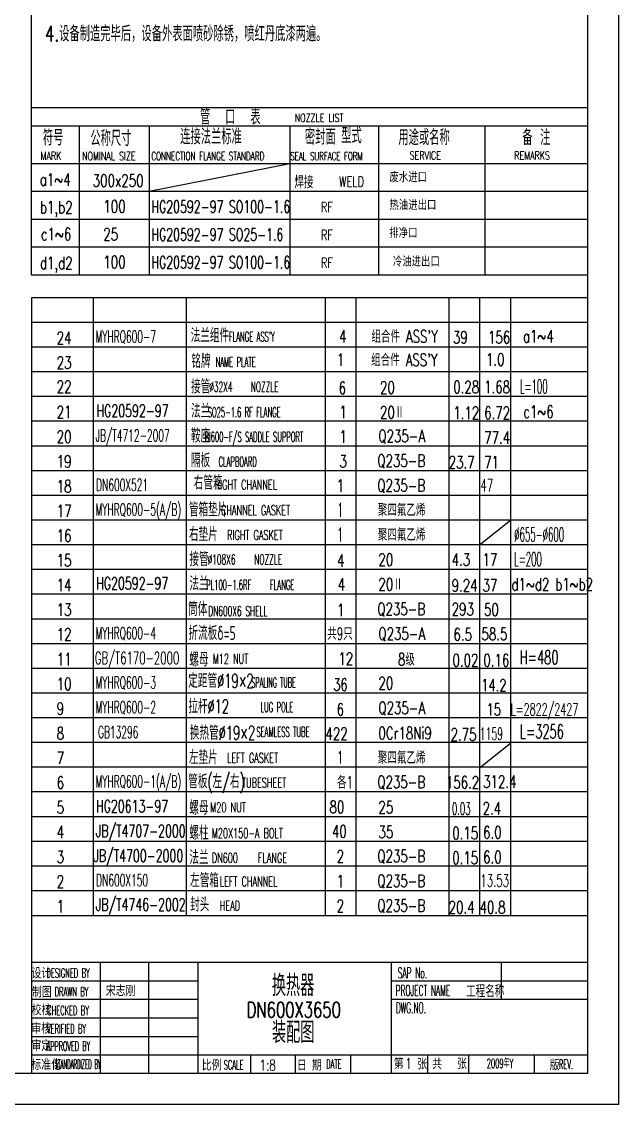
# Model space of a CAD drawing. Header units: millimetres. Extents: x -488296 to -479566, y 284705 to 289457.
# Drawn here: x -481110 to -479566, y 284705 to 287509 of the extents above; entities that cross this region are included whole.
import ezdxf
from ezdxf.enums import TextEntityAlignment as Align

# ---------------------------------------------------------------- set-up
doc = ezdxf.new("R2010")
doc.units = ezdxf.units.MM
for name, color, linetype in [('CDR_DIM', 7, 'Continuous'), ('CDR_DWG1', 4, 'Continuous'), ('CDR_TEXT', 2, 'Continuous')]:
    doc.layers.add(name, color=color, linetype=linetype)
doc.styles.add('HZ', font='ROMANS.shx', dxfattribs={"width": 0.7, "height": 32, "bigfont": 'HZ.shx'})
doc.styles.add('ROMANC', font='romanc', dxfattribs={"width": 0.7, "height": 3})
doc.styles.add('ROMANS', font='ROMANS', dxfattribs={"width": 0.7, "height": 3})

# ---------------------------------------------------------------- blocks, each defined once
blk = doc.blocks.new('MLF')
blk.add_line((180, 8), (0, 8))
at = {"color": 4}
for p, q in [((0, 8), (0, 0)), ((20, 8), (20, 0)), ((50, 8), (50, 0)), ((95, 8), (95, 0)), ((105, 8), (105, 0)), ((135, 8), (135, 0)), ((145, 8), (145, 0)), ((155, 8), (155, 0))]:
    blk.add_line(p, q, dxfattribs=at)

msp = doc.modelspace()

# ---------------------------------------------------------------- linework, layer by layer
at = {"color": 4, "linetype": 'Continuous'}
for p, q in [((-480961.28, 287239.9), (-480961.28, 286854.03)), ((-480780.55, 287239.9), (-480780.55, 286854.03)), ((-480416.62, 287239.9), (-480416.62, 286854.03)), ((-479911.53, 287239.9), (-479911.53, 286854.03)), ((-481085.05, 285194.2), (-479645.72, 285194.2)), ((-481085.05, 285194.2), (-481085.05, 284785.2)), ((-481085.05, 285194.2), (-479645.72, 285194.2)), ((-481085.05, 285194.2), (-479645.72, 285194.2)), ((-481085.05, 285194.2), (-479645.72, 285194.2)), ((-481085.05, 285194.2), (-479645.72, 285194.2)), ((-481085.05, 285194.2), (-479645.72, 285194.2)), ((-481085.05, 285194.2), (-479645.72, 285194.2)), ((-481085.05, 285073.23), (-479645.72, 285073.23)), ((-480906.51, 284785.2), (-480906.51, 285073.23)), ((-480653.87, 284785.2), (-480653.87, 285073.23)), ((-480153.12, 284785.2), (-480153.12, 285073.23)), ((-479868.4, 284977.22), (-479868.4, 285073.23)), ((-480153.12, 284977.22), (-479645.72, 284977.22)), ((-480653.87, 284833.21), (-479645.72, 284833.21)), ((-480517.01, 284785.2), (-480517.01, 284833.21)), ((-480401.92, 284785.2), (-480401.92, 284833.21)), ((-480257.91, 284785.2), (-480257.91, 284833.21)), ((-480059.34, 284785.2), (-480059.34, 284833.21)), ((-479953.11, 284785.2), (-479953.11, 284833.07)), ((-479783.18, 284785.2), (-479783.18, 284833.21))]:
    msp.add_line(p, q, dxfattribs=at)
for p, q in [((-479645.16, 285834.25), (-481085.05, 285834.25)), ((-479645.16, 285834.25), (-481085.05, 285834.25)), ((-480781.32, 284785.2), (-480781.32, 285073.23))]:
    msp.add_line(p, q)
at = {"color": 7, "linetype": 'Continuous'}
for p, q in [((-481085.05, 285194.2), (-479645.72, 285194.2)), ((-481085.05, 285194.2), (-479645.72, 285194.2)), ((-481085.05, 285194.2), (-479645.72, 285194.2)), ((-481085.05, 285194.2), (-479645.72, 285194.2)), ((-481085.05, 285194.2), (-479645.72, 285194.2)), ((-481085.05, 285194.2), (-479645.72, 285194.2)), ((-481085.05, 285194.2), (-479645.72, 285194.2)), ((-481085.05, 285025.22), (-480653.87, 285025.22)), ((-480153.12, 285025.22), (-479645.72, 285025.22)), ((-481085.05, 284977.22), (-480653.87, 284977.22)), ((-481085.05, 284929.21), (-480653.87, 284929.21)), ((-481085.05, 284881.21), (-480653.87, 284881.21)), ((-481085.05, 284833.21), (-480653.87, 284833.21))]:
    msp.add_line(p, q, dxfattribs=at)
at = {"layer": 'CDR_DIM'}
for p, q in [((-481085.72, 287142.3), (-479645.61, 287142.3)), ((-481085.72, 287070.24), (-479645.61, 287070.24)), ((-481085.72, 286998.17), (-479645.61, 286998.17)), ((-481085.72, 286926.1), (-479645.61, 286926.1)), ((-481085.72, 286854.03), (-479645.61, 286854.03))]:
    msp.add_line(p, q, dxfattribs=at)
at = {"layer": 'CDR_DWG1'}
for p, q in [((-481085.72, 289377.2), (-481085.72, 286854.03)), ((-481085.72, 287287.29), (-479645.61, 287287.29)), ((-481085.72, 287239.9), (-479645.61, 287239.9)), ((-481085.72, 287239.9), (-479645.61, 287239.9)), ((-480186.5, 287239.9), (-480186.5, 286854.03))]:
    msp.add_line(p, q, dxfattribs=at)
at = {"layer": 'CDR_DWG1', "color": 4}
for p, q in [((-479645.72, 289377.2), (-479645.72, 284785.2)), ((-479645.72, 289377.2), (-479645.72, 284785.2)), ((-479645.72, 289377.2), (-479645.72, 284785.2)), ((-479645.72, 284785.2), (-486085.72, 284785.2))]:
    msp.add_line(p, q, dxfattribs=at)
msp.add_lwpolyline([(-486285.72, 284705.2), (-486285.72, 289457.2), (-479565.72, 289457.2), (-479565.72, 284705.2)], close=True, dxfattribs=at)
at = {"layer": 'CDR_TEXT', "linetype": 'Continuous'}
for p, q in [((-480780.55, 287070.24), (-480416.62, 287142.3)), ((-479924.96, 286154.27), (-479844.96, 286218.28)), ((-479924.96, 286154.27), (-479844.96, 286218.28)), ((-479924.96, 285576.79), (-479844.96, 285640.79)), ((-479924.96, 285576.79), (-479844.96, 285640.79))]:
    msp.add_line(p, q, dxfattribs=at)

# ---------------------------------------------------------------- block references
at = {"xscale": 8.000610127288383, "yscale": 8.000610127288383, "zscale": 8.000610127308736}
for p in [(-481085.05, 286730.31), (-481085.05, 286666.31), (-481085.05, 286602.3), (-481085.05, 286538.3), (-481085.05, 286474.29), (-481085.05, 286410.29), (-481085.05, 286346.29), (-481085.05, 286346.29), (-481085.05, 286282.28), (-481085.05, 286282.28), (-481085.05, 286218.28), (-481085.05, 286218.28), (-481085.05, 286154.27), (-481085.05, 286154.27), (-481085.05, 286090.27), (-481085.05, 286090.27), (-481085.05, 286026.26), (-481085.05, 286026.26), (-481085.05, 285962.26), (-481085.05, 285962.26), (-481085.05, 285898.25), (-481085.05, 285898.25), (-481085.05, 285834.25), (-481085.05, 285834.25), (-481085.05, 285834.25), (-481085.05, 285834.25), (-481085.05, 285770.24), (-481085.05, 285770.24), (-481085.05, 285706.24), (-481085.05, 285706.24), (-481085.05, 285642.23), (-481085.05, 285642.23), (-481085.05, 285578.23), (-481085.05, 285578.23), (-481085.05, 285514.22), (-481085.05, 285514.22), (-481085.05, 285450.22), (-481085.05, 285450.22), (-481085.05, 285386.21), (-481085.05, 285386.21), (-481085.05, 285322.21), (-481085.05, 285322.21), (-481085.05, 285258.2), (-481085.05, 285258.2), (-481085.05, 285194.2), (-481085.05, 285194.2)]:
    msp.add_blockref('MLF', p, dxfattribs=at)

# ---------------------------------------------------------------- texts
at = {"color": 7, "linetype": 'Continuous'}
for s, height, style, width, p in [('4.设备制造完毕后，设备外表面喷砂除锈，喷红丹底漆两遍。', 40.0386, 'HZ', 0.7, (-481049.48, 287458.19)), ('管  口  表', 40.039, 'HZ', 0.7, (-480648.73, 287242.55)), ('NOZZLE LIST', 21.3806, 'ROMANC', 0.7, (-480403.63, 287249.52)), ('连接法兰标准', 40.039, 'HZ', 0.7, (-480700.09, 287191.61)), ('密封面', 40.039, 'HZ', 0.7, (-480377.25, 287191.04)), ('型式', 40.039, 'HZ', 0.7, (-480283.31, 287194.21)), ('符号', 40.039, 'HZ', 0.7, (-481055.57, 287189.09)), ('公称尺寸', 40.039, 'HZ', 0.7, (-480932.69, 287187.37)), ('用途或名称', 40.039, 'HZ', 0.7, (-480135.19, 287189.62)), ('备 注', 40.039, 'HZ', 0.7, (-479814.19, 287189.62)), ('MARK', 21.381, 'ROMANC', 0.7, (-481061.55, 287151.18)), ('NOMINAL SIZE', 21.3806, 'ROMANC', 0.7, (-480953.96, 287150.58)), ('CONNECTION FLANGE STANDARD', 21.3806, 'ROMANC', 0.64, (-480774.8, 287150.58)), ('SEAL SURFACE FORM', 21.3674, 'ROMANC', 0.62, (-480415.05, 287150.44)), ('SERVICE', 21.381, 'ROMANC', 0.7, (-480105.87, 287152.15)), ('REMARKS', 21.381, 'ROMANC', 0.7, (-479835.19, 287152.15)), (" FLANGE ASS'Y", 25.6, 'ROMANC', 0.5, (-480582.84, 286680.6)), ('NAME PLATE                  ', 25.6, 'ROMANC', 0.5, (-480608.53, 286615.22)), ('%%c32X4    NOZZLE       ', 25.6, 'ROMANC', 0.55, (-480624.96, 286550.73)), ('SO25-1.6 RF FLANGE', 25.6, 'ROMANC', 0.5, (-480628.62, 286485.01)), ('BI600-F/S SADDLE SUPPORT', 25.6, 'ROMANC', 0.5, (-480636.97, 286421.27)), ('CLAPBOARD', 25.6, 'ROMANC', 0.5, (-480600.62, 286357)), ('CLAPBOARD', 25.6, 'ROMANC', 0.5, (-480600.62, 286357)), ('RIGHT CHANNEL', 25.6, 'ROMANC', 0.6, (-480610.51, 286297.5)), ('RIGHT CHANNEL', 25.6, 'ROMANC', 0.6, (-480610.51, 286297.5)), ('CHANNEL GASKET ', 25.6, 'ROMANC', 0.6, (-480594.35, 286231.1)), ('CHANNEL GASKET ', 25.6, 'ROMANC', 0.6, (-480594.35, 286231.1)), ('RIGHT GASKET ', 25.6, 'ROMANC', 0.6, (-480578.71, 286167.09)), ('RIGHT GASKET ', 25.6, 'ROMANC', 0.6, (-480578.71, 286167.09)), ('%%C108X6    NOZZLE       ', 25.6, 'ROMANC', 0.55, (-480629.14, 286103.71)), ('PL100-1.6RF    FLANGE', 25.6, 'ROMANC', 0.5, (-480632.81, 286037.99)), ('DN600X6 SHELL', 25.6, 'ROMANC', 0.55, (-480627.25, 285969.97)), ('DN600X6 SHELL', 25.6, 'ROMANC', 0.55, (-480627.25, 285969.97)), ('M12 NUT ', 25.6, 'ROMANC', 0.6, (-480615.99, 285846.34)), ('M12 NUT ', 25.6, 'ROMANC', 0.6, (-480615.99, 285846.34)), ('SPALING TUBE', 25.6, 'ROMANC', 0.45, (-480515.85, 285785.06)), ('SPALING TUBE', 25.6, 'ROMANC', 0.45, (-480515.85, 285785.06)), ('LUG POLE', 25.6, 'ROMANC', 0.5, (-480492.17, 285721.06)), ('LUG POLE', 25.6, 'ROMANC', 0.5, (-480492.17, 285721.06)), ('SEAMLESS TUBE', 25.6, 'ROMANC', 0.5, (-480502.74, 285657.05)), ('SEAMLESS TUBE', 25.6, 'ROMANC', 0.5, (-480502.74, 285657.05)), ('LEFT GASKET ', 25.6, 'ROMANC', 0.6, (-480578.71, 285589.61)), ('LEFT GASKET ', 25.6, 'ROMANC', 0.6, (-480578.71, 285589.61)), (' TUBESHEET', 25.6, 'ROMANC', 0.6, (-480550.6, 285525.59)), (' TUBESHEET', 25.6, 'ROMANC', 0.6, (-480550.6, 285525.59)), ('M20 NUT ', 25.6, 'ROMANC', 0.6, (-480622.45, 285461.55)), ('M20 NUT ', 25.6, 'ROMANC', 0.6, (-480622.45, 285461.55)), ('M20X150-A BOLT ', 25.6, 'ROMANC', 0.6, (-480618.31, 285394.74)), ('M20X150-A BOLT ', 25.6, 'ROMANC', 0.6, (-480618.31, 285394.74)), ('DN600    FLANGE', 25.6, 'ROMANC', 0.6, (-480618.31, 285330.73)), ('DN600    FLANGE', 25.6, 'ROMANC', 0.6, (-480618.31, 285330.73)), ('LEFT CHANNEL', 25.6, 'ROMANC', 0.6, (-480597.66, 285269.57)), ('LEFT CHANNEL', 25.6, 'ROMANC', 0.6, (-480597.66, 285269.57)), ('HEAD', 25.6, 'ROMANC', 0.6, (-480597.66, 285207.01)), ('HEAD', 25.6, 'ROMANC', 0.6, (-480597.66, 285207.01)), ('DESIGNED BY', 24.0232, 'ROMANC', 0.5, (-481046.11, 285033.33)), ('SAP No.', 28.027, 'ROMANC', 0.5, (-480136.59, 285031.61)), ('DRAWN BY', 24.023, 'ROMANC', 0.5, (-481024.87, 284985)), ('PROJECT NAME', 28.027, 'ROMANC', 0.5, (-480142.17, 284985.98)), ('DWG.NO.', 28.027, 'ROMANC', 0.5, (-480141.79, 284941.17)), ('CHECKED BY', 24.023, 'ROMANC', 0.5, (-481044.5, 284936.27)), ('VERIFIED BY', 24.0232, 'ROMANC', 0.5, (-481045.23, 284888.94)), ('APPROVED BY', 24.0232, 'ROMANC', 0.48, (-481045.81, 284843.87)), ('2009年Y', 24.023, 'HZ', 0.5, (-479906.31, 284799.27)), ('STANDARDIZED BY', 24.0083, 'ROMANC', 0.34, (-481025.31, 284797.07)), ('SCALE', 24.023, 'ROMANC', 0.5, (-480587.32, 284795.55)), ('DATE', 24.023, 'ROMANC', 0.5, (-480322.12, 284797.75)), ('REV.', 24.023, 'ROMANC', 0.5, (-479719.66, 284797.02))]:
    msp.add_text(s, height=height, dxfattribs=dict(at, style=style, width=width)).set_placement(p)
at = {"style": 'HZ'}
for s, height, width, p in [('24', 32, 0.7, (-481019.72, 286674.31)), ('法兰组件', 36, 0.6, (-480672.92, 286678.66)), ('4', 32, 0.7, (-480288.59, 286678.37)), ("组合件 ASS'Y", 32, 0.7, (-480204.93, 286678.08)), ('39', 32, 0.7, (-479993.9, 286675.82)), ('156', 32, 0.7, (-479903.14, 286675.82)), ('a1~4', 32, 0.7, (-479812.59, 286678.62)), ('铭牌', 36, 0.6, (-480671.19, 286612.07)), ('1', 32, 0.7, (-480294.62, 286617.57)), ("组合件 ASS'Y", 32, 0.7, (-480205.6, 286617.33)), ('1.0', 32, 0.7, (-479908.33, 286618.26)), ('23', 32, 0.7, (-481019.72, 286610.31)), ('22', 32, 0.7, (-481019.72, 286547.8)), ('接管', 36, 0.6, (-480671.96, 286546.27)), ('6', 32, 0.7, (-480289.72, 286544.72)), ('20', 32, 0.7, (-480182.63, 286545.68)), ('0.28', 32, 0.7, (-479993.07, 286546.98)), ('1.68', 32, 0.7, (-479913.07, 286546.98)), ('L=100', 36, 0.45, (-479820.3, 286546.33)), ('21', 32, 0.7, (-481019.72, 286482.3)), ('HG20592-97', 32.031, 0.65, (-480916.68, 286485.61)), ('法兰', 36, 0.6, (-480672.1, 286483.07)), ('1', 32, 0.7, (-480287.78, 286482.79)), ('20Ⅱ', 32, 0.7, (-480182.63, 286481.68)), ('1.12', 32, 0.7, (-479993.09, 286480.23)), ('6.72', 32, 0.7, (-479913.08, 286480.23)), ('c1~6', 32, 0.7, (-479811.78, 286483.03)), ('20', 32, 0.7, (-481019.72, 286418.29)), ('鞍座', 36, 0.6, (-480672.1, 286419.07)), ('1', 32, 0.7, (-480287.78, 286418.78)), ('Q235-A', 32, 0.7, (-480186.82, 286420.13)), ('77.4', 32, 0.7, (-479913.08, 286416.22)), ('隔板', 36, 0.6, (-480672.1, 286355.06)), ('隔板', 36, 0.6, (-480672.1, 286355.06)), ('19', 32, 0.7, (-481019.72, 286354.29)), ('19', 32, 0.7, (-481019.72, 286354.29)), ('3', 32, 0.7, (-480287.78, 286354.78)), ('Q235-B', 32, 0.7, (-480189.51, 286356.12)), ('23.7', 32, 0.7, (-480004.97, 286352.22)), ('71', 32, 0.7, (-479913.08, 286352.22)), ('18', 32, 0.7, (-481019.72, 286290.28)), ('18', 32, 0.7, (-481019.72, 286290.28)), ('右管箱', 36, 0.6, (-480664.8, 286297.39)), ('右管箱', 36, 0.6, (-480664.8, 286297.39)), ('1', 32, 0.7, (-480294.93, 286291.25)), ('1', 32, 0.7, (-480294.93, 286291.25)), ('Q235-B', 32, 0.7, (-480189.51, 286292.12)), ('47', 32, 0.6, (-479922.74, 286292.87)), ('47', 32, 0.6, (-479922.74, 286292.87)), ('17', 32, 0.7, (-481019.72, 286226.28)), ('17', 32, 0.7, (-481019.72, 286226.28)), ('管箱垫片', 36, 0.6, (-480677.42, 286227.66)), ('管箱垫片', 36, 0.6, (-480677.42, 286227.66)), ('1', 36.03, 0.52, (-480293.51, 286227.3)), ('1', 36.03, 0.52, (-480293.51, 286227.3)), ('聚四氟乙烯', 32, 0.7, (-480188.35, 286228.6)), ('聚四氟乙烯', 32, 0.7, (-480188.35, 286228.6)), ('右垫片', 36, 0.6, (-480677.42, 286163.65)), ('右垫片', 36, 0.6, (-480677.42, 286163.65)), ('1', 36.03, 0.52, (-480293.51, 286163.3)), ('1', 36.03, 0.52, (-480293.51, 286163.3)), ('聚四氟乙烯', 32, 0.7, (-480188.35, 286164.6)), ('聚四氟乙烯', 32, 0.7, (-480188.35, 286164.6)), ('%%C655-%%C600', 36, 0.45, (-479835.25, 286163.32)), ('%%C655-%%C600', 36, 0.45, (-479835.25, 286163.32)), ('16', 32, 0.7, (-481019.72, 286162.27)), ('16', 32, 0.7, (-481019.72, 286162.27)), ('15', 32, 0.7, (-481019.72, 286098.27)), ('15', 32, 0.7, (-481019.72, 286098.27)), ('接管', 36, 0.6, (-480676.15, 286099.25)), ('4', 32, 0.7, (-480293.91, 286097.7)), ('4', 32, 0.7, (-480293.91, 286097.7)), ('20', 32, 0.7, (-480186.82, 286100.1)), ('4.3', 32, 0.7, (-479997.26, 286099.96)), ('17', 32, 0.7, (-479917.25, 286099.96)), ('L=200', 36, 0.45, (-479835.25, 286099.31)), ('L=200', 36, 0.45, (-479835.25, 286099.31)), ('14', 32, 0.7, (-481019.72, 286034.26)), ('14', 32, 0.7, (-481019.72, 286034.26)), ('HG20592-97', 32.031, 0.65, (-480917.41, 286038.59)), ('HG20592-97', 32.031, 0.65, (-480917.41, 286038.59)), ('法兰', 36, 0.6, (-480676.29, 286036.05)), ('法兰', 36, 0.6, (-480676.29, 286036.05)), ('4', 32, 0.7, (-480291.96, 286035.77)), ('4', 32, 0.7, (-480291.96, 286035.77)), ('20Ⅱ', 32, 0.7, (-480186.82, 286036.1)), ('9.24', 32, 0.7, (-479997.27, 286033.21)), ('9.24', 32, 0.7, (-479997.27, 286033.21)), ('37', 32, 0.7, (-479917.27, 286033.21)), ('37', 32, 0.7, (-479917.27, 286033.21)), ('d1~d2 b1~b2', 32, 0.7, (-479842.33, 286036.01)), ('d1~d2 b1~b2', 32, 0.7, (-479842.33, 286036.01)), ('13', 32, 0.7, (-481019.72, 285970.26)), ('13', 32, 0.7, (-481019.72, 285970.26)), ('筒体', 36, 0.6, (-480679.37, 285969.97)), ('筒体', 36, 0.6, (-480679.37, 285969.97)), ('1', 32, 0.7, (-480293.91, 285969.69)), ('1', 32, 0.7, (-480293.91, 285969.69)), ('Q235-B', 32, 0.7, (-480189.51, 285972.09)), ('293', 32, 0.7, (-479997.22, 285971.74)), ('293', 32, 0.7, (-479997.22, 285971.74)), ('50', 32, 0.7, (-479913.52, 285970.63)), ('50', 32, 0.7, (-479913.52, 285970.63)), ('折流板δ=5', 36, 0.6, (-480678.56, 285908)), ('折流板δ=5', 36, 0.6, (-480678.56, 285908)), ('12', 32, 0.7, (-481019.72, 285906.25)), ('12', 32, 0.7, (-481019.72, 285906.25)), ('共9只', 32, 0.6, (-480319.6, 285908.32)), ('Q235-A', 32, 0.7, (-480186.82, 285908.09)), ('6.5', 32, 0.7, (-479992.56, 285906.31)), ('6.5', 32, 0.7, (-479992.56, 285906.31)), ('58.5', 32, 0.7, (-479920.09, 285907.48)), ('11', 32, 0.7, (-481019.72, 285842.25)), ('11', 32, 0.7, (-481019.72, 285842.25)), ('GB/T6170-2000', 32, 0.6, (-480921.23, 285845.33)), ('GB/T6170-2000', 32, 0.6, (-480921.23, 285845.33)), ('螺母 ', 36, 0.6, (-480676.28, 285839.38)), ('螺母 ', 36, 0.6, (-480676.28, 285839.38)), ('12', 32, 0.7, (-480290.49, 285843.47)), ('12', 32, 0.7, (-480290.49, 285843.47)), ('8级', 32, 0.7, (-480136.23, 285841.67)), ('0.02', 32, 0.7, (-479995.09, 285839.6)), ('0.02', 32, 0.7, (-479995.09, 285839.6)), ('0.16', 32, 0.7, (-479915.08, 285839.6)), ('0.16', 32, 0.7, (-479915.08, 285839.6)), ('H=480', 35.988, 0.6, (-479820.6, 285845.02)), ('H=480', 35.988, 0.6, (-479820.6, 285845.02)), ('10', 32, 0.7, (-481019.72, 285778.24)), ('10', 32, 0.7, (-481019.72, 285778.24)), ('定距管%%c19×2 ', 36, 0.6, (-480678.94, 285784.08)), ('定距管%%c19×2 ', 36, 0.6, (-480678.94, 285784.08)), ('20', 32, 0.7, (-480186.82, 285780.08)), ('拉杆%%c12 ', 36, 0.6, (-480678.94, 285718.05)), ('拉杆%%c12 ', 36, 0.6, (-480678.94, 285718.05)), ('9', 32, 0.7, (-481019.72, 285714.24)), ('9', 32, 0.7, (-481019.72, 285714.24)), ('Q235-A', 32, 0.7, (-480186.82, 285716.07)), ('8', 32, 0.7, (-481019.72, 285650.23)), ('8', 32, 0.7, (-481019.72, 285650.23)), ('换热管%%c19×2 ', 36, 0.6, (-480674.9, 285649.56)), ('换热管%%c19×2 ', 36, 0.6, (-480674.9, 285649.56)), ('422', 32, 0.7, (-480324, 285648.93)), ('422', 32, 0.7, (-480324, 285648.93)), ('0Cr18Ni9', 32, 0.7, (-480186.82, 285650.63)), ('0Cr18Ni9', 32, 0.7, (-480186.82, 285650.63)), ('2.75', 32, 0.7, (-480000.11, 285647.14)), ('2.75', 32, 0.7, (-480000.11, 285647.14)), ('1159', 32, 0.55, (-479924.63, 285649.07)), ('1159', 32, 0.55, (-479924.63, 285649.07)), ('L=3256', 35.988, 0.6, (-479820.6, 285653)), ('L=3256', 35.988, 0.6, (-479820.6, 285653)), ('7', 32, 0.7, (-481019.72, 285586.23)), ('7', 32, 0.7, (-481019.72, 285586.23)), ('左垫片', 36, 0.6, (-480677.42, 285586.17)), ('左垫片', 36, 0.6, (-480677.42, 285586.17)), ('聚四氟乙烯', 32, 0.7, (-480188.35, 285587.11)), ('聚四氟乙烯', 32, 0.7, (-480188.35, 285587.11)), ('6', 32, 0.7, (-481019.72, 285522.22)), ('6', 32, 0.7, (-481019.72, 285522.22)), ('管板(左/右)', 36, 0.6, (-480679.04, 285523.53)), ('管板(左/右)', 36, 0.6, (-480679.04, 285523.53)), ('Q235-B', 32, 0.7, (-480189.51, 285524.06)), ('156.2', 32, 0.7, (-480012.24, 285523.21)), ('156.2', 32, 0.7, (-480012.24, 285523.21)), ('312.4', 32, 0.7, (-479915.86, 285524.86)), ('312.4', 32, 0.7, (-479915.86, 285524.86)), ('5', 32, 0.7, (-481019.72, 285458.22)), ('5', 32, 0.7, (-481019.72, 285458.22)), ('HG20613-97', 32.031, 0.65, (-480917.78, 285461.3)), ('HG20613-97', 32.031, 0.65, (-480917.78, 285461.3)), ('螺母 ', 36, 0.6, (-480676.28, 285455.35)), ('螺母 ', 36, 0.6, (-480676.28, 285455.35)), ('80', 32, 0.7, (-480313.53, 285459.44)), ('80', 32, 0.7, (-480313.53, 285459.44)), ('25', 32, 0.7, (-480186.82, 285458.61)), ('25', 32, 0.7, (-480186.82, 285458.61)), ('0.03', 32, 0.5, (-479996.5, 285455.16)), ('0.03', 32, 0.5, (-479996.5, 285455.16)), ('2.4', 32, 0.7, (-479917.22, 285455.57)), ('2.4', 32, 0.7, (-479917.22, 285455.57)), ('4', 32, 0.7, (-481019.72, 285394.21)), ('4', 32, 0.7, (-481019.72, 285394.21)), ('JB/T4707-2000', 32.0309, 0.65, (-480918.78, 285397.27)), ('JB/T4707-2000', 32.0309, 0.65, (-480918.78, 285397.27)), ('螺柱', 36, 0.6, (-480676.28, 285390.6)), ('螺柱', 36, 0.6, (-480676.28, 285390.6)), ('40', 32, 0.7, (-480307.25, 285395.92)), ('40', 32, 0.7, (-480307.25, 285395.92)), ('35', 32, 0.7, (-480186.82, 285394.61)), ('35', 32, 0.7, (-480186.82, 285394.61)), ('0.15', 32, 0.7, (-479995.74, 285391.68)), ('0.15', 32, 0.7, (-479995.74, 285391.68)), ('6.0', 32, 0.7, (-479915.9, 285393.61)), ('6.0', 32, 0.7, (-479915.9, 285393.61)), ('3', 32, 0.7, (-481019.72, 285330.21)), ('3', 32, 0.7, (-481019.72, 285330.21)), ('JB/T4700-2000', 32.0309, 0.65, (-480925.04, 285333.27)), ('JB/T4700-2000', 32.0309, 0.65, (-480925.04, 285333.27)), ('法兰', 36, 0.6, (-480676.28, 285326.6)), ('法兰', 36, 0.6, (-480676.28, 285326.6)), ('2', 32, 0.7, (-480294.93, 285331.18)), ('2', 32, 0.7, (-480294.93, 285331.18)), ('Q235-B', 32, 0.7, (-480189.51, 285332.04)), ('0.15', 32, 0.7, (-479995.74, 285327.67)), ('0.15', 32, 0.7, (-479995.74, 285327.67)), ('6.0', 32, 0.7, (-479915.9, 285329.6)), ('6.0', 32, 0.7, (-479915.9, 285329.6)), ('左管箱', 36, 0.6, (-480674.31, 285267.45)), ('左管箱', 36, 0.6, (-480674.31, 285267.45)), ('13.53', 32, 0.6, (-479922.74, 285268.79)), ('13.53', 32, 0.6, (-479922.74, 285268.79)), ('2', 32, 0.7, (-481019.72, 285266.2)), ('2', 32, 0.7, (-481019.72, 285266.2)), ('1', 32, 0.7, (-480294.93, 285267.17)), ('1', 32, 0.7, (-480294.93, 285267.17)), ('Q235-B', 32, 0.7, (-480189.51, 285268.04)), ('JB/T4746-2002', 32.0309, 0.65, (-480918.78, 285206.7)), ('JB/T4746-2002', 32.0309, 0.65, (-480918.78, 285206.7)), ('封头', 36, 0.6, (-480674.31, 285204.89)), ('封头', 36, 0.6, (-480674.31, 285204.89)), ('1', 32, 0.7, (-481019.72, 285202.2)), ('1', 32, 0.7, (-481019.72, 285202.2)), ('2', 32, 0.7, (-480294.93, 285203.17)), ('2', 32, 0.7, (-480294.93, 285203.17)), ('Q235-B', 32, 0.7, (-480189.51, 285204.03)), ('20.4', 32, 0.7, (-480004.97, 285199.66)), ('20.4', 32, 0.7, (-480004.97, 285199.66)), ('40.8', 32, 0.7, (-479924.96, 285199.66)), ('40.8', 32, 0.7, (-479924.96, 285199.66)), ('工程名称', 32.002, 0.7, (-479959.7, 284982)), ('DN600X3650', 40.014, 0.7, (-480527.78, 284930.04))]:
    msp.add_text(s, height=height, dxfattribs=dict(at, width=width)).set_placement(p)
at = {"linetype": 'Continuous', "style": 'HZ', "width": 0.7}
for s, height, p in [('设计', 28.002, (-481085, 285031.04)), ('制图', 28.002, (-481083.67, 284982.08)), ('宋志刚', 28.002, (-480892.69, 284985.25)), ('校核', 28.002, (-481084.57, 284935.9)), ('审核', 28.002, (-481085.47, 284887.86)), ('审定', 28.002, (-481085.04, 284843.36)), ('标准化  ', 28.002, (-481085.39, 284793.86)), ('第', 28, (-480146.96, 284796.92)), ('1', 28, (-480117.16, 284796.92)), ('张', 28, (-480086.35, 284795.73)), ('共', 28, (-480047.73, 284795.79)), ('张', 28, (-479983.29, 284796.59)), ('版', 28, (-479743.29, 284793.11)), ('比例', 28.002, (-480644.13, 284792.64)), ('1:8', 28.002, (-480494.53, 284792.64)), ('日 期', 28.002, (-480397.94, 284792.64))]:
    msp.add_text(s, height=height, dxfattribs=at).set_placement(p)
at = {"char_height": 55.019, "attachment_point": 5, "style": 'HZ'}
for s, insert, width in [('换热器', (-480407.81, 285013), 1668), ('装配图', (-480407.42, 284891.51), 1667.579)]:
    msp.add_mtext(s, dxfattribs=dict(at, insert=insert, width=width))
at = {"layer": 'CDR_TEXT'}
for s, height, style, width, p in [('a1~4', 32.031, 'ROMANS', 0.7, (-481063.44, 287084.43)), ('300x250', 32.031, 'ROMANS', 0.7, (-480926.51, 287081.64)), ('焊接', 32.031, 'HZ', 0.7, (-480404.48, 287077.57)), ('WELD', 26.692, 'HZ', 0.7, (-480288.78, 287081.69)), ('废水进口', 26.692, 'HZ', 0.7, (-480158.31, 287093.42)), ('b1,b2', 32.031, 'ROMANS', 0.7, (-481063.16, 287012.36)), ('100', 32.031, 'ROMANS', 0.7, (-480899.02, 287014.79)), ('HG20592-97 SO100-1.6', 32, 'ROMANS', 0.65, (-480774.49, 287014.04)), ('RF', 26.692, 'HZ', 0.7, (-480335.91, 287015.55)), ('热油进出口', 26.692, 'HZ', 0.7, (-480158.31, 287021.35)), ('c1~6', 32.031, 'ROMANS', 0.7, (-481060.81, 286943.03)), ('25', 32.031, 'ROMANS', 0.7, (-480899.02, 286942.72)), ('HG20592-97 SO25-1.6', 32, 'ROMANS', 0.65, (-480774.49, 286941.97)), ('RF', 26.692, 'HZ', 0.7, (-480335.91, 286943.48)), ('排净口', 26.692, 'HZ', 0.7, (-480158.66, 286949.28)), ('d1,d2', 32.031, 'ROMANS', 0.7, (-481063.16, 286868.22)), ('100', 32.031, 'ROMANS', 0.7, (-480899.02, 286870.65)), ('HG20592-97 SO100-1.6', 32, 'ROMANS', 0.65, (-480774.49, 286869.9)), ('冷油进出口', 26.692, 'HZ', 0.7, (-480149.26, 286875.06)), ('RF', 26.692, 'HZ', 0.7, (-480335.91, 286871.41)), ('MYHRQ600-7', 31.2, 'HZ', 0.55, (-480919.24, 286678.04)), ('JB/T4712-2007 ', 31.2, 'HZ', 0.55, (-480919.24, 286422.02)), ('DN600X521', 31.2, 'HZ', 0.55, (-480917.66, 286294)), ('DN600X521', 31.2, 'HZ', 0.55, (-480917.66, 286294)), ('MYHRQ600-5(A/B)', 31.2, 'HZ', 0.55, (-480919.24, 286230.01)), ('MYHRQ600-5(A/B)', 31.2, 'HZ', 0.55, (-480919.24, 286230.01)), ('MYHRQ600-4', 31.2, 'HZ', 0.55, (-480919.24, 285909.99)), ('MYHRQ600-4', 31.2, 'HZ', 0.55, (-480919.24, 285909.99)), ('MYHRQ600-3', 31.2, 'HZ', 0.55, (-480919.24, 285781.98)), ('MYHRQ600-3', 31.2, 'HZ', 0.55, (-480919.24, 285781.98)), ('MYHRQ600-2', 31.2, 'HZ', 0.55, (-480919.24, 285717.97)), ('MYHRQ600-2', 31.2, 'HZ', 0.55, (-480919.24, 285717.97)), (' L=2822/2427', 31.1913, 'HZ', 0.583333, (-479857.13, 285712.59)), (' L=2822/2427', 31.1913, 'HZ', 0.583333, (-479857.13, 285712.59)), ('GB13296', 31.2, 'HZ', 0.55, (-480912.81, 285653.73)), ('GB13296', 31.2, 'HZ', 0.55, (-480912.81, 285653.73)), ('MYHRQ600-1(A/B)', 31.2, 'HZ', 0.55, (-480919.24, 285525.96)), ('MYHRQ600-1(A/B)', 31.2, 'HZ', 0.55, (-480919.24, 285525.96)), ('DN600X150', 31.2, 'HZ', 0.55, (-480917.66, 285269.92)), ('DN600X150', 31.2, 'HZ', 0.55, (-480917.66, 285269.92))]:
    msp.add_text(s, height=height, dxfattribs=dict(at, style=style, width=width)).set_placement(p)
at = {"layer": 'CDR_TEXT', "linetype": 'ByBlock', "style": 'HZ', "width": 0.6}
for s, height, p in [('1', 32.03, (-480293.99, 286165.43)), ('1', 32.03, (-480293.99, 286165.43)), ('1', 32.03, (-480293.99, 286165.43)), ('1', 32.03, (-480293.99, 286165.43)), ('1', 32.03, (-480293.99, 285587.95)), ('1', 32.03, (-480293.99, 285587.95)), ('各1', 32.031, (-480294.04, 285523.25)), ('各1', 32.031, (-480294.04, 285523.25))]:
    msp.add_text(s, height=height, dxfattribs=at).set_placement(p)
at = {"layer": 'CDR_TEXT', "style": 'HZ', "width": 0.7}
for s, height, p in [('36', 31.191, (-480285.15, 285776.6)), ('36', 31.191, (-480285.15, 285776.6)), ('14.2', 31.191, (-479888.05, 285774.98)), ('14.2', 31.191, (-479888.05, 285774.98)), ('6', 31.19, (-480285.15, 285712.59)), ('6', 31.19, (-480285.15, 285712.59)), ('15', 31.191, (-479888.05, 285712.59)), ('15', 31.191, (-479888.05, 285712.59))]:
    msp.add_text(s, height=height, dxfattribs=at).set_placement(p, align=Align.CENTER)

doc.saveas('drawing.dxf')
